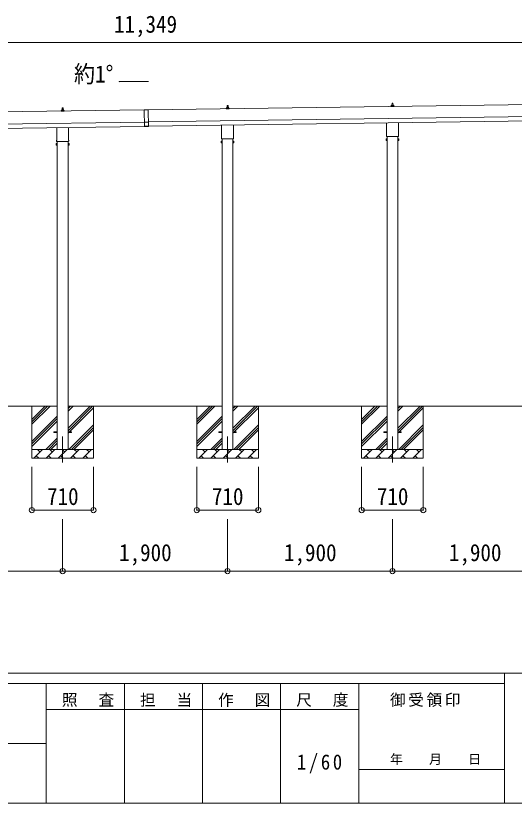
# Model space of a CAD drawing. Units: millimetres at full size, sheet at 1:60. Extents: x -16864 to 16864, y -11640 to 11640.
# Drawn here: x 5051 to 10794, y -11640 to -2566 of the extents above; entities that cross this region are included whole.
import ezdxf
from ezdxf.enums import TextEntityAlignment as Align

# ---------------------------------------------------------------- set-up
doc = ezdxf.new("R2010")
doc.units = ezdxf.units.MM
doc.header["$LTSCALE"] = 60
doc.header["$PDMODE"] = 32
doc.header["$PDSIZE"] = 60
doc.linetypes.add('CHAIN1', pattern=[8, 5, -1, 1, -1])
for name, color, linetype, lineweight in [('0-1_Defpoints', 7, 'CHAIN1', 9), ('0-2_TEXT1', 4, 'Continuous', 9), ('0-3_SHAPE', 7, 'Continuous', 9), ('0-7_PARTS2', 7, 'Continuous', 9), ('0-8_TABLE1', 6, 'Continuous', 9), ('F-0', 7, 'Continuous', 9)]:
    doc.layers.add(name, color=color, linetype=linetype, lineweight=lineweight)
doc.styles.add('ＭＳ ゴシック', font='')
doc.styles.get('ＭＳ ゴシック').set_extended_font_data('MS Gothic')

msp = doc.modelspace()

# ---------------------------------------------------------------- linework, layer by layer
at = {"layer": '0-1_Defpoints'}
for p, q in [((5591.14, -7413.9), (5591.14, -7762.9)), ((7491.14, -7413.9), (7491.14, -7762.9)), ((9391.14, -7413.9), (9391.14, -7762.9))]:
    msp.add_line(p, q, dxfattribs=at)
at = {"layer": '0-2_TEXT1'}
for p, q in [((6579.05, -3323.07), (6243.05, -3327.87)), ((5585.45, -3651.78), (5586.17, -3628.26)), ((5587.17, -3627.28), (5595.72, -3627.28)), ((5596.72, -3628.26), (5597.45, -3651.78)), ((12181.82, -3570.48), (6576.2, -3650.56)), ((7481.45, -3628.85), (7481.45, -3624.64)), ((7482.45, -3624.64), (7500.45, -3624.64)), ((7485.45, -3624.64), (7486.17, -3601.12)), ((7487.17, -3600.14), (7495.72, -3600.14)), ((7496.72, -3601.12), (7497.45, -3624.64)), ((7501.45, -3628.85), (7501.45, -3624.64)), ((9373.2, -3613), (9373.2, -3605.29)), ((9409.7, -3613), (9373.2, -3613)), ((9373.58, -3604.5), (9409.31, -3604.5)), ((9373.96, -3604.31), (9380.68, -3602.68)), ((9381.06, -3602.5), (9401.83, -3602.5)), ((9381.45, -3601.71), (9381.45, -3597.5)), ((9382.45, -3597.5), (9400.45, -3597.5)), ((9385.45, -3597.5), (9386.17, -3573.97)), ((9387.17, -3573), (9395.72, -3573)), ((9396.72, -3573.97), (9397.45, -3597.5)), ((9401.45, -3601.71), (9401.45, -3597.5)), ((9408.93, -3604.31), (9402.21, -3602.68)), ((9409.7, -3613), (9409.7, -3605.29)), ((6531.21, -3651.21), (900.74, -3731.64)), ((5573.2, -3667.28), (5573.2, -3659.57)), ((5609.7, -3667.28), (5573.2, -3667.28)), ((5573.58, -3658.78), (5609.31, -3658.78)), ((5573.96, -3658.6), (5580.68, -3656.97)), ((5581.06, -3656.78), (5601.83, -3656.78)), ((5581.45, -3656), (5581.45, -3651.78)), ((5582.45, -3651.78), (5600.45, -3651.78)), ((5601.45, -3656), (5601.45, -3651.78)), ((5608.93, -3658.6), (5602.21, -3656.97)), ((5609.7, -3667.28), (5609.7, -3659.57)), ((6531.19, -3650.21), (6576.19, -3649.56)), ((6531.19, -3650.21), (6533.94, -3842.69)), ((6576.2, -3650.56), (6531.21, -3651.21)), ((6576.19, -3649.56), (6578.94, -3842.04)), ((6578.2, -3790.55), (12183.82, -3710.47)), ((7473.2, -3640.14), (7473.2, -3632.43)), ((7509.7, -3640.14), (7473.2, -3640.14)), ((7473.58, -3631.64), (7509.31, -3631.64)), ((7473.96, -3631.46), (7480.68, -3629.83)), ((7481.06, -3629.64), (7501.83, -3629.64)), ((7508.93, -3631.46), (7502.21, -3629.83)), ((7509.7, -3640.14), (7509.7, -3632.43)), ((902.74, -3871.63), (6533.21, -3791.19)), ((6578.22, -3791.55), (6533.22, -3792.19)), ((6578.92, -3840.54), (12184.54, -3760.46)), ((9322.84, -3946.99), (9322.84, -3801.34)), ((9459.44, -3799.39), (9459.44, -3946.99)), ((903.46, -3921.62), (6533.92, -3841.19)), ((5522.84, -4001.27), (5522.84, -3855.63)), ((5659.44, -3853.68), (5659.44, -4001.27)), ((6578.87, -3837.04), (6533.87, -3837.69)), ((6578.94, -3842.04), (6533.94, -3842.69)), ((7422.84, -3974.13), (7422.84, -3828.49)), ((7559.44, -3826.54), (7559.44, -3974.13)), ((7421.14, -3982.9), (7421.14, -3977.4)), ((7559.08, -3986.4), (7423.2, -3986.4)), ((7428.64, -3986.4), (7428.64, -7563.9)), ((7553.64, -7563.9), (7553.64, -3986.4)), ((7561.14, -3977.4), (7561.14, -3982.9)), ((9317.14, -3985.26), (9317.9, -3983.94)), ((9317.14, -3985.26), (9317.14, -4002.26)), ((9324.14, -3988.85), (9317.9, -3988.85)), ((9321.14, -3955.76), (9321.14, -3950.26)), ((9459.08, -3959.26), (9323.2, -3959.26)), ((9328.64, -3959.26), (9328.64, -7563.9)), ((9453.64, -7563.9), (9453.64, -3959.26)), ((9458.14, -3988.85), (9464.38, -3988.85)), ((9461.14, -3950.26), (9461.14, -3955.76)), ((9465.14, -3985.26), (9464.38, -3983.94)), ((9465.14, -3985.26), (9465.14, -4002.26)), ((5517.14, -4039.54), (5517.9, -4038.23)), ((5517.14, -4039.54), (5517.14, -4056.54)), ((5517.14, -4056.54), (5517.9, -4057.86)), ((5524.14, -4043.14), (5517.9, -4043.14)), ((5524.14, -4052.95), (5517.9, -4052.95)), ((5524.14, -4057.86), (5517.9, -4057.86)), ((5521.14, -4010.04), (5521.14, -4004.54)), ((5659.08, -4013.54), (5523.2, -4013.54)), ((5526.64, -4057.24), (5524.14, -4057.24)), ((5528.64, -4013.54), (5528.64, -7563.9)), ((5653.64, -7563.9), (5653.64, -4013.54)), ((5655.64, -4057.24), (5658.14, -4057.24)), ((5658.14, -4043.14), (5664.38, -4043.14)), ((5658.14, -4052.95), (5664.38, -4052.95)), ((5658.14, -4057.86), (5664.38, -4057.86)), ((5661.14, -4004.54), (5661.14, -4010.04)), ((5665.14, -4039.54), (5664.38, -4038.23)), ((5665.14, -4056.54), (5664.38, -4057.86)), ((5665.14, -4039.54), (5665.14, -4056.54)), ((7417.14, -4012.4), (7417.9, -4011.09)), ((7417.14, -4012.4), (7417.14, -4029.4)), ((7417.14, -4029.4), (7417.9, -4030.72)), ((7424.14, -4015.99), (7417.9, -4015.99)), ((7424.14, -4025.81), (7417.9, -4025.81)), ((7424.14, -4030.72), (7417.9, -4030.72)), ((7426.64, -4030.1), (7424.14, -4030.1)), ((7555.64, -4030.1), (7558.14, -4030.1)), ((7558.14, -4015.99), (7564.38, -4015.99)), ((7558.14, -4025.81), (7564.38, -4025.81)), ((7558.14, -4030.72), (7564.38, -4030.72)), ((7565.14, -4012.4), (7564.38, -4011.09)), ((7565.14, -4029.4), (7564.38, -4030.72)), ((7565.14, -4012.4), (7565.14, -4029.4)), ((9317.14, -4002.26), (9317.9, -4003.57)), ((9324.14, -3998.67), (9317.9, -3998.67)), ((9324.14, -4003.57), (9317.9, -4003.57)), ((9326.64, -4002.96), (9324.14, -4002.96)), ((9455.64, -4002.96), (9458.14, -4002.96)), ((9458.14, -3998.67), (9464.38, -3998.67)), ((9458.14, -4003.57), (9464.38, -4003.57)), ((9465.14, -4002.26), (9464.38, -4003.57)), ((5491.14, -7359.4), (5528.64, -7359.4)), ((5491.14, -7368.4), (5491.14, -7359.4)), ((5491.14, -7359.4), (5528.64, -7359.4)), ((5491.14, -7368.4), (5491.14, -7359.4)), ((5491.14, -7368.4), (5528.64, -7368.4)), ((5491.14, -7368.4), (5528.64, -7368.4)), ((5653.64, -7359.4), (5691.14, -7359.4)), ((5653.64, -7359.4), (5691.14, -7359.4)), ((5653.64, -7368.4), (5691.14, -7368.4)), ((5653.64, -7368.4), (5691.14, -7368.4)), ((5691.14, -7368.4), (5691.14, -7359.4)), ((5691.14, -7368.4), (5691.14, -7359.4)), ((7391.14, -7359.4), (7428.64, -7359.4)), ((7391.14, -7368.4), (7391.14, -7359.4)), ((7391.14, -7359.4), (7428.64, -7359.4)), ((7391.14, -7368.4), (7391.14, -7359.4)), ((7391.14, -7368.4), (7428.64, -7368.4)), ((7391.14, -7368.4), (7428.64, -7368.4)), ((7553.64, -7359.4), (7591.14, -7359.4)), ((7553.64, -7359.4), (7591.14, -7359.4)), ((7553.64, -7368.4), (7591.14, -7368.4)), ((7553.64, -7368.4), (7591.14, -7368.4)), ((7591.14, -7368.4), (7591.14, -7359.4)), ((7591.14, -7368.4), (7591.14, -7359.4)), ((9291.14, -7359.4), (9328.64, -7359.4)), ((9291.14, -7368.4), (9291.14, -7359.4)), ((9291.14, -7359.4), (9328.64, -7359.4)), ((9291.14, -7368.4), (9291.14, -7359.4)), ((9291.14, -7368.4), (9328.64, -7368.4)), ((9291.14, -7368.4), (9328.64, -7368.4)), ((9453.64, -7359.4), (9491.14, -7359.4)), ((9453.64, -7359.4), (9491.14, -7359.4)), ((9453.64, -7368.4), (9491.14, -7368.4)), ((9453.64, -7368.4), (9491.14, -7368.4)), ((9491.14, -7368.4), (9491.14, -7359.4)), ((9491.14, -7368.4), (9491.14, -7359.4))]:
    msp.add_line(p, q, dxfattribs=at)
for points in [[(9324.14, -4003.57), (9324.14, -3983.94), (9317.9, -3983.94)], [(9324.14, -4002.96), (9324.14, -3984.56), (9326.64, -3984.56)], [(9458.14, -4002.96), (9458.14, -3984.56), (9455.64, -3984.56)], [(9458.14, -4003.57), (9458.14, -3983.94), (9464.38, -3983.94)], [(5524.14, -4057.86), (5524.14, -4038.23), (5517.9, -4038.23)], [(5524.14, -4057.24), (5524.14, -4038.84), (5526.64, -4038.84)], [(5658.14, -4057.24), (5658.14, -4038.84), (5655.64, -4038.84)], [(5658.14, -4057.86), (5658.14, -4038.23), (5664.38, -4038.23)], [(7424.14, -4030.72), (7424.14, -4011.09), (7417.9, -4011.09)], [(7424.14, -4030.1), (7424.14, -4011.7), (7426.64, -4011.7)], [(7558.14, -4030.1), (7558.14, -4011.7), (7555.64, -4011.7)], [(7558.14, -4030.72), (7558.14, -4011.09), (7564.38, -4011.09)]]:
    msp.add_lwpolyline(points, dxfattribs=at)
for points in [[(9326.64, -4004.26), (9326.64, -3983.26), (9328.64, -3983.26), (9328.64, -4004.26)], [(9455.64, -4004.26), (9455.64, -3983.26), (9453.64, -3983.26), (9453.64, -4004.26)], [(5526.64, -4058.54), (5526.64, -4037.54), (5528.64, -4037.54), (5528.64, -4058.54)], [(5655.64, -4058.54), (5655.64, -4037.54), (5653.64, -4037.54), (5653.64, -4058.54)], [(7426.64, -4031.4), (7426.64, -4010.4), (7428.64, -4010.4), (7428.64, -4031.4)], [(7555.64, -4031.4), (7555.64, -4010.4), (7553.64, -4010.4), (7553.64, -4031.4)]]:
    msp.add_lwpolyline(points, close=True, dxfattribs=at)
for centre, radius, start, end in [((5587.17, -3628.28), 1, 90, 178.60509), ((5595.72, -3628.28), 1, 1.39491, 90), ((7480.45, -3628.85), 1, 283.62699, 0), ((7485.53, -3625.28), 4.13, 90, 171.17633), ((7482.45, -3625.64), 1, 90, 180), ((7487.17, -3601.14), 1, 90, 178.60509), ((7494.78, -3624.64), 4.83, 133.60282, 180), ((7488.11, -3624.64), 4.83, 0, 46.39718), ((7495.72, -3601.14), 1, 1.39491, 90), ((7497.36, -3625.28), 4.13, 8.82367, 90), ((7500.45, -3625.64), 1, 0, 90), ((7502.45, -3628.85), 1, 180, 256.37301), ((9374.2, -3605.29), 1, 103.62699, 180), ((9380.45, -3601.71), 1, 283.62699, 0), ((9385.53, -3598.13), 4.13, 90, 171.17633), ((9382.45, -3598.5), 1, 90, 180), ((9387.17, -3574), 1, 90, 178.60509), ((9394.78, -3597.5), 4.83, 133.60282, 180), ((9388.11, -3597.5), 4.83, 0, 46.39718), ((9395.72, -3574), 1, 1.39491, 90), ((9397.36, -3598.13), 4.13, 8.82367, 90), ((9400.45, -3598.5), 1, 0, 90), ((9402.45, -3601.71), 1, 180, 256.37301), ((9408.7, -3605.29), 1, 0, 76.37301), ((5574.2, -3659.57), 1, 103.62699, 180), ((5580.45, -3656), 1, 283.62699, 0), ((5585.53, -3652.42), 4.13, 90, 171.17633), ((5582.45, -3652.78), 1, 90, 180), ((5594.78, -3651.78), 4.83, 133.60282, 180), ((5588.11, -3651.78), 4.83, 0, 46.39718), ((5597.36, -3652.42), 4.13, 8.82367, 90), ((5600.45, -3652.78), 1, 0, 90), ((5602.45, -3656), 1, 180, 256.37301), ((5608.7, -3659.57), 1, 0, 76.37301), ((7474.2, -3632.43), 1, 103.62699, 180), ((7508.7, -3632.43), 1, 0, 76.37301), ((7425.14, -3977.4), 4, 125.09963, 180), ((7425.14, -3982.9), 4, 180, 194.47751), ((7425.14, -3982.9), 4, 194.47751, 241.04498), ((7557.14, -3982.9), 4, 298.95502, 345.52249), ((7557.14, -3977.4), 4, 0, 54.90037), ((7557.14, -3982.9), 4, 345.52249, 0), ((9321.48, -3986.4), 4.34, 145.61575, 214.38425), ((9333.38, -3993.76), 16.24, 162.41205, 197.58795), ((9325.14, -3950.26), 4, 125.09963, 180), ((9325.14, -3955.76), 4, 180, 194.47751), ((9325.14, -3955.76), 4, 194.47751, 241.04498), ((9457.14, -3955.76), 4, 298.95502, 345.52249), ((9457.14, -3950.26), 4, 0, 54.90037), ((9457.14, -3955.76), 4, 345.52249, 0), ((9460.79, -3986.4), 4.34, 325.61575, 34.38425), ((9448.9, -3993.76), 16.24, 342.41205, 17.58795), ((5521.48, -4040.68), 4.34, 145.61575, 214.38425), ((5521.48, -4055.4), 4.34, 145.61575, 214.38425), ((5533.38, -4048.04), 16.24, 162.41205, 197.58795), ((5525.14, -4004.54), 4, 125.09963, 180), ((5525.14, -4010.04), 4, 180, 194.47751), ((5525.14, -4010.04), 4, 194.47751, 241.04498), ((5657.14, -4010.04), 4, 298.95502, 345.52249), ((5657.14, -4004.54), 4, 0, 54.90037), ((5657.14, -4010.04), 4, 345.52249, 0), ((5660.79, -4040.68), 4.34, 325.61575, 34.38425), ((5648.9, -4048.04), 16.24, 342.41205, 17.58795), ((5660.79, -4055.4), 4.34, 325.61575, 34.38425), ((7421.48, -4013.54), 4.34, 145.61575, 214.38425), ((7421.48, -4028.26), 4.34, 145.61575, 214.38425), ((7433.38, -4020.9), 16.24, 162.41205, 197.58795), ((7560.79, -4013.54), 4.34, 325.61575, 34.38425), ((7548.9, -4020.9), 16.24, 342.41205, 17.58795), ((7560.79, -4028.26), 4.34, 325.61575, 34.38425), ((9321.48, -4001.12), 4.34, 145.61575, 214.38425), ((9460.79, -4001.12), 4.34, 325.61575, 34.38425)]:
    msp.add_arc(centre, radius, start, end, dxfattribs=at)
at = {"layer": '0-3_SHAPE'}
for p, q in [((5528.64, -7063.9), (3753.64, -7063.9)), ((5236.14, -7063.9), (5236.14, -7663.9)), ((5236.14, -7217.38), (5389.62, -7063.9)), ((5236.14, -7245.67), (5417.91, -7063.9)), ((5236.14, -7273.95), (5446.19, -7063.9)), ((7428.64, -7063.9), (5653.64, -7063.9)), ((5653.64, -7092.72), (5682.46, -7063.9)), ((5653.64, -7121.01), (5710.75, -7063.9)), ((5653.64, -7319), (5908.74, -7063.9)), ((5653.64, -7347.28), (5936.14, -7064.78)), ((5946.14, -7063.9), (5946.14, -7663.9)), ((7136.14, -7063.9), (7136.14, -7663.9)), ((7136.14, -7217.38), (7289.62, -7063.9)), ((7136.14, -7245.67), (7317.91, -7063.9)), ((7136.14, -7273.95), (7346.19, -7063.9)), ((9328.64, -7063.9), (7553.64, -7063.9)), ((7553.64, -7092.72), (7582.46, -7063.9)), ((7553.64, -7121.01), (7610.75, -7063.9)), ((7553.64, -7319), (7808.74, -7063.9)), ((7553.64, -7347.28), (7836.14, -7064.78)), ((7846.14, -7063.9), (7846.14, -7663.9)), ((9036.14, -7063.9), (9036.14, -7663.9)), ((9036.14, -7217.38), (9189.62, -7063.9)), ((9036.14, -7245.67), (9217.91, -7063.9)), ((9036.14, -7273.95), (9246.19, -7063.9)), ((11228.64, -7063.9), (9453.64, -7063.9)), ((9453.64, -7092.72), (9482.46, -7063.9)), ((9453.64, -7121.01), (9510.75, -7063.9)), ((9453.64, -7319), (9708.74, -7063.9)), ((9453.64, -7347.28), (9736.14, -7064.78)), ((9746.14, -7063.9), (9746.14, -7663.9)), ((5653.64, -7375.57), (5946.14, -7083.07)), ((7553.64, -7375.57), (7846.14, -7083.07)), ((9453.64, -7375.57), (9746.14, -7083.07)), ((5236.14, -7471.94), (5528.64, -7179.44)), ((5236.14, -7500.22), (5528.64, -7207.72)), ((5236.14, -7528.51), (5528.64, -7236.01)), ((7136.14, -7471.94), (7428.64, -7179.44)), ((7136.14, -7500.22), (7428.64, -7207.72)), ((7136.14, -7528.51), (7428.64, -7236.01)), ((9036.14, -7471.94), (9328.64, -7179.44)), ((9036.14, -7500.22), (9328.64, -7207.72)), ((9036.14, -7528.51), (9328.64, -7236.01)), ((5663.3, -7563.9), (5946.14, -7281.06)), ((5691.58, -7563.9), (5946.14, -7309.34)), ((5719.87, -7563.9), (5946.14, -7337.63)), ((7563.3, -7563.9), (7846.14, -7281.06)), ((7591.58, -7563.9), (7846.14, -7309.34)), ((7619.87, -7563.9), (7846.14, -7337.63)), ((9463.3, -7563.9), (9746.14, -7281.06)), ((9491.58, -7563.9), (9746.14, -7309.34)), ((9519.87, -7563.9), (9746.14, -7337.63)), ((5398.74, -7563.9), (5528.64, -7434)), ((7298.74, -7563.9), (7428.64, -7434)), ((9198.74, -7563.9), (9328.64, -7434)), ((5427.02, -7563.9), (5528.64, -7462.28)), ((5455.31, -7563.9), (5528.64, -7490.57)), ((7327.02, -7563.9), (7428.64, -7462.28)), ((7355.31, -7563.9), (7428.64, -7490.57)), ((9227.02, -7563.9), (9328.64, -7462.28)), ((9255.31, -7563.9), (9328.64, -7490.57)), ((5236.14, -7563.9), (5946.14, -7563.9)), ((5258.3, -7663.9), (5358.3, -7563.9)), ((5329.74, -7592.45), (5301.19, -7563.9)), ((5399.72, -7663.9), (5499.72, -7563.9)), ((5471.17, -7592.45), (5442.61, -7563.9)), ((5541.14, -7663.9), (5641.14, -7563.9)), ((5612.59, -7592.45), (5584.03, -7563.9)), ((5682.56, -7663.9), (5782.56, -7563.9)), ((5754.01, -7592.45), (5725.45, -7563.9)), ((5823.98, -7663.9), (5923.98, -7563.9)), ((5895.43, -7592.45), (5866.88, -7563.9)), ((7136.14, -7563.9), (7846.14, -7563.9)), ((7158.3, -7663.9), (7258.3, -7563.9)), ((7229.74, -7592.45), (7201.19, -7563.9)), ((7299.72, -7663.9), (7399.72, -7563.9)), ((7371.17, -7592.45), (7342.61, -7563.9)), ((7441.14, -7663.9), (7541.14, -7563.9)), ((7512.59, -7592.45), (7484.03, -7563.9)), ((7582.56, -7663.9), (7682.56, -7563.9)), ((7654.01, -7592.45), (7625.45, -7563.9)), ((7723.98, -7663.9), (7823.98, -7563.9)), ((7795.43, -7592.45), (7766.88, -7563.9)), ((9036.14, -7563.9), (9746.14, -7563.9)), ((9058.3, -7663.9), (9158.3, -7563.9)), ((9129.74, -7592.45), (9101.19, -7563.9)), ((9199.72, -7663.9), (9299.72, -7563.9)), ((9271.17, -7592.45), (9242.61, -7563.9)), ((9341.14, -7663.9), (9441.14, -7563.9)), ((9412.59, -7592.45), (9384.03, -7563.9)), ((9482.56, -7663.9), (9582.56, -7563.9)), ((9554.01, -7592.45), (9525.45, -7563.9)), ((9623.98, -7663.9), (9723.98, -7563.9)), ((9695.43, -7592.45), (9666.88, -7563.9)), ((5946.14, -7663.9), (5236.14, -7663.9)), ((5286.85, -7635.35), (5315.4, -7663.9)), ((5428.27, -7635.35), (5456.83, -7663.9)), ((5569.69, -7635.35), (5598.25, -7663.9)), ((5711.11, -7635.35), (5739.67, -7663.9)), ((5852.54, -7635.35), (5881.09, -7663.9)), ((7846.14, -7663.9), (7136.14, -7663.9)), ((7186.85, -7635.35), (7215.4, -7663.9)), ((7328.27, -7635.35), (7356.83, -7663.9)), ((7469.69, -7635.35), (7498.25, -7663.9)), ((7611.11, -7635.35), (7639.67, -7663.9)), ((7752.54, -7635.35), (7781.09, -7663.9)), ((9746.14, -7663.9), (9036.14, -7663.9)), ((9086.85, -7635.35), (9115.4, -7663.9)), ((9228.27, -7635.35), (9256.83, -7663.9)), ((9369.69, -7635.35), (9398.25, -7663.9)), ((9511.11, -7635.35), (9539.67, -7663.9)), ((9652.54, -7635.35), (9681.09, -7663.9))]:
    msp.add_line(p, q, dxfattribs=at)
at = {"layer": '0-7_PARTS2', "color": 4}
for p, q in [((6243.05, -3327.87), (6243.05, -3323.07)), ((6243.05, -3323.07), (6579.05, -3323.07))]:
    msp.add_line(p, q, dxfattribs=at)
at = {"layer": '0-8_TABLE1'}
for p, q in [((12217.14, -2876.26), (868.14, -2876.26)), ((5236.14, -8262.9), (5236.14, -7762.9)), ((5946.14, -8262.9), (5946.14, -7762.9)), ((7136.14, -8262.9), (7136.14, -7762.9)), ((7846.14, -8262.9), (7846.14, -7762.9)), ((9036.14, -8262.9), (9036.14, -7762.9)), ((9746.14, -8262.9), (9746.14, -7762.9)), ((5236.14, -8262.9), (5946.14, -8262.9)), ((7136.14, -8262.9), (7846.14, -8262.9)), ((9036.14, -8262.9), (9746.14, -8262.9)), ((5591.14, -8964.9), (5591.14, -8364.9)), ((7491.14, -8964.9), (7491.14, -8364.9)), ((9391.14, -8964.9), (9391.14, -8364.9)), ((5591.14, -8964.9), (3691.14, -8964.9)), ((7491.14, -8964.9), (5591.14, -8964.9)), ((9391.14, -8964.9), (7491.14, -8964.9)), ((11291.14, -8964.9), (9391.14, -8964.9))]:
    msp.add_line(p, q, dxfattribs=at)
for p in [(5236.14, -8262.9), (5946.14, -8262.9), (7136.14, -8262.9), (7846.14, -8262.9), (9036.14, -8262.9), (9746.14, -8262.9), (5591.14, -8964.9), (7491.14, -8964.9), (9391.14, -8964.9)]:
    msp.add_point(p, dxfattribs=at)
at = {"layer": 'F-0', "color": 5, "lineweight": 5}
for p, q in [((-16864.12, -10140), (16015.88, -10140)), ((10682.37, -10140), (10682.37, -11640)), ((-16864.12, -10260), (10682.37, -10260)), ((5402.37, -10260), (5402.37, -11640)), ((6302.37, -10260), (6302.37, -11640)), ((7202.37, -10260), (7202.37, -11640)), ((8102.36, -10260), (8102.36, -11640)), ((9002.37, -10260), (9002.37, -11640)), ((5402.37, -10560), (9002.37, -10560)), ((-6897.63, -10950), (5402.37, -10950)), ((9002.37, -11250), (10682.37, -11250)), ((-16864.12, -11640), (16015.88, -11640))]:
    msp.add_line(p, q, dxfattribs=at)

# ---------------------------------------------------------------- texts
at = {"layer": '0-7_PARTS2', "style": 'ＭＳ ゴシック', "width": 0.9}
msp.add_text('約1°', height=197.9, dxfattribs=at).set_placement((5721.96, -3395.62), align=Align.BOTTOM_LEFT)
at = {"layer": '0-8_TABLE1', "color": 7, "style": 'ＭＳ ゴシック', "width": 0.9}
for s, p in [('11,349', (6182.64, -2821.26)), ('710', (5411.14, -8262.9)), ('710', (7311.14, -8262.9)), ('710', (9211.14, -8262.9)), ('1,900', (6241.14, -8909.9)), ('1,900', (8141.14, -8909.9)), ('1,900', (10041.14, -8909.9))]:
    msp.add_text(s, height=197.9, dxfattribs=at).set_placement(p, align=Align.BOTTOM_LEFT)
at = {"layer": 'F-0', "style": 'ＭＳ ゴシック'}
msp.add_text('年\u3000\u3000月\u3000\u3000日', height=110, dxfattribs=at).set_placement((9362.37, -11220), align=Align.BOTTOM_LEFT)
at = {"layer": 'F-0', "attachment_point": 7, "style": 'ＭＳ ゴシック'}
for s, insert, char_height in [('\\T1.17;照\u3000査', (5582.37, -10530), 132), ('\\T1.17;担\u3000当', (6482.37, -10530), 132), ('\\T1.17;作\u3000図', (7382.37, -10530), 132), ('\\T1.17;尺\u3000度', (8282.37, -10530), 132), ('\\T1.17;御受領印', (9362.37, -10530), 132), ('\\T1.28;\\W0.9;1/60', (8289.87, -11295), 176)]:
    msp.add_mtext(s, dxfattribs=dict(at, insert=insert, char_height=char_height))

doc.saveas('drawing.dxf')
